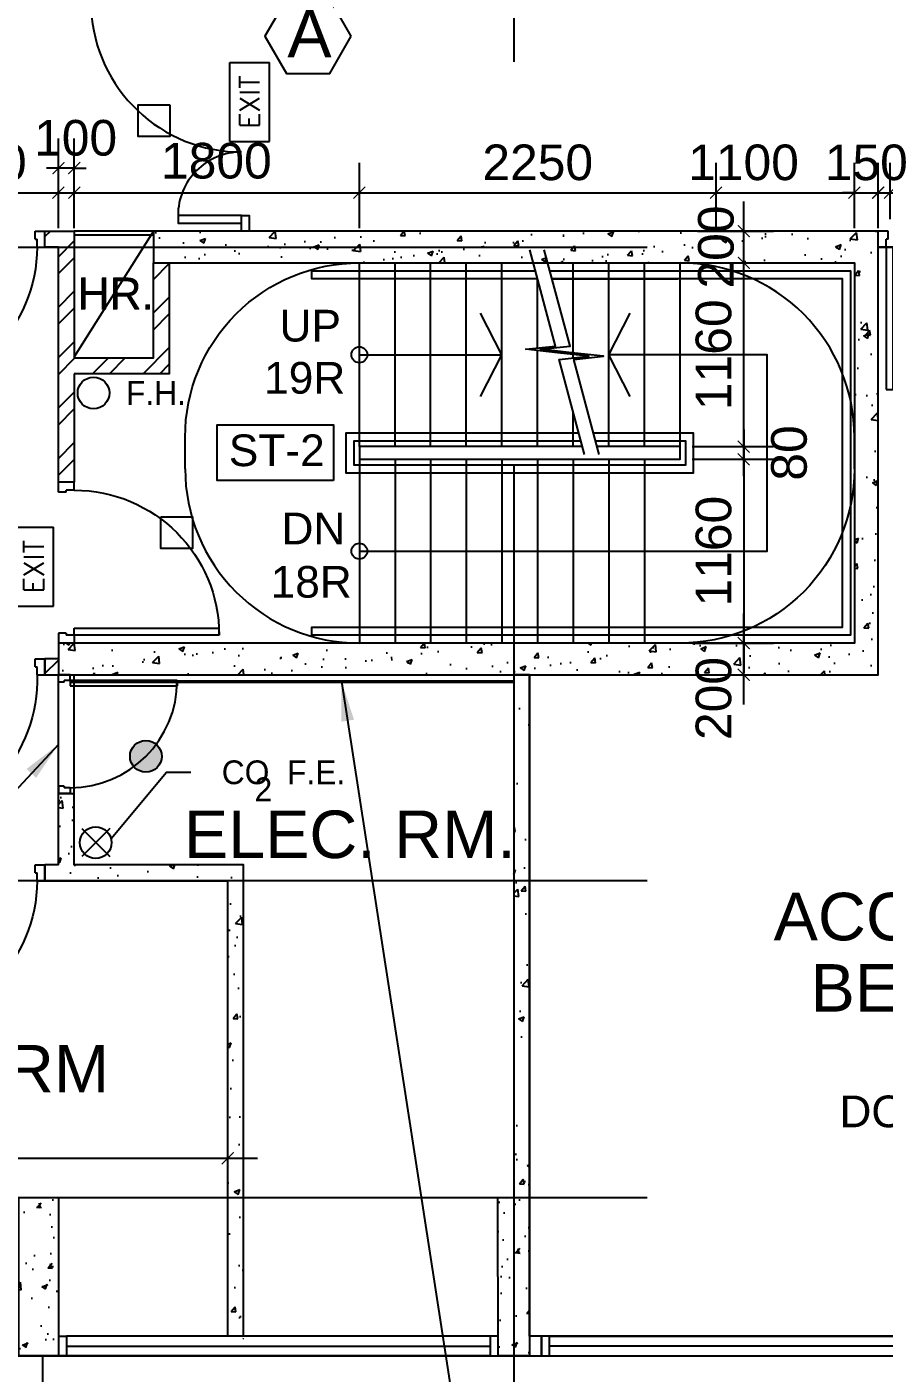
# Model space of a CAD drawing. Header units: millimetres. Extents: x 0 to 70486, y 148 to 42536.
# Drawn here: x 50425 to 55836, y 12809 to 21307 of the extents above; entities that cross this region are included whole.
import ezdxf
from ezdxf.enums import TextEntityAlignment as Align

# ---------------------------------------------------------------- set-up
doc = ezdxf.new("R2010")
doc.units = ezdxf.units.MM
doc.linetypes.add('CENTERX2', pattern=[101.6, 63.5, -12.7, 12.7, -12.7])
doc.layers.get('Defpoints').update_dxf_attribs({"color": 8})
for name, color, linetype in [('Architectural Features', 8, 'Continuous'), ('arrow', 8, 'Continuous'), ('Default', 8, 'Continuous'), ('DLN314__', 8, 'Continuous'), ('DLN315__', 8, 'Continuous'), ('Door', 8, 'Continuous'), ('FS', 8, 'Continuous'), ('FSD', 8, 'Continuous'), ('GBP Dim', 8, 'Continuous'), ('GBP Text 200', 8, 'Continuous'), ('GBP Text 250', 8, 'Continuous'), ('grid', 8, 'CENTERX2'), ('hatch', 8, 'Continuous'), ('Kerb', 8, 'Continuous'), ('STAIR', 8, 'Continuous'), ('TEXT', 8, 'Continuous'), ('TEXT Ref', 8, 'Continuous'), ('WALL-NEW', 8, 'Continuous'), ('WALL-STRUCTURE', 8, 'Continuous'), ('WINDOW', 8, 'Continuous'), ('WINDOW-MULLION', 8, 'Continuous'), ('zzz-room mix', 8, 'Continuous')]:
    doc.layers.add(name, color=color, linetype=linetype)
doc.styles.add('BH', font='arial.ttf')
doc.styles.add('ROMANS', font='romans.shx')
doc.styles.get("Standard").update_dxf_attribs({"font": 'arial.ttf'})
doc.styles.add('SWIS721LT750', font='swissl.ttf')
doc.dimstyles.new('200 GBP', dxfattribs={"dimscale": 1.5, "dimtxt": 150, "dimasz": 50, "dimexe": 125, "dimexo": 50, "dimgap": 50, "dimtad": 1, "dimdec": 0, "dimzin": 0, "dimdsep": 46, "dimtxsty": 'BH', "dimblk": 'ARCHTICK', "dimcen": 0.09, "dimdle": 125, "dimclrd": 9, "dimclre": 9, "dimclrt": 1, "dimadec": 0, "dimazin": 0, "dimtfac": 1, "dimtdec": 0, "dimtix": 1, "dimtmove": 2, "dimatfit": 3, "dimldrblk": 'ARCHTICK', "dimfxl": 300, "dimfxlon": 1, "dimtolj": 1, "dimtzin": 0, "dimarcsym": 0})
doc.dimstyles.get("Standard").update_dxf_attribs({"dimtxt": 0.18, "dimasz": 0.18, "dimexe": 0.18, "dimexo": 0.0625, "dimgap": 0.09, "dimtad": 0, "dimtih": 1, "dimtoh": 1, "dimdec": 4, "dimzin": 0, "dimdsep": 46, "dimtxsty": 'Standard', "dimcen": 0.09, "dimadec": 0, "dimazin": 0, "dimtfac": 1, "dimtdec": 4, "dimtofl": 0, "dimtmove": 0, "dimatfit": 3, "dimfxl": 1, "dimtolj": 1, "dimtzin": 0, "dimarcsym": 0})

# ---------------------------------------------------------------- blocks, each defined once
blk = doc.blocks.new('DR1CL2')
at = {"layer": 'Door'}
for p, q in [((50, 0), (0, 0)), ((0, 0), (0, -75)), ((50, 0), (50, -50)), ((0, -75), (0, -100)), ((62.5, -50), (50, -50)), ((62.5, -50), (62.5, -100)), ((62.5, -100), (0, -100))]:
    blk.add_line(p, q, dxfattribs=at)
blk = doc.blocks.new('DR1CD')
at = {"layer": 'Door'}
for p, q in [((0, 1), (45, 1)), ((0, 1), (0, 0)), ((45, 0), (45, 1)), ((0, 0), (45, 0))]:
    blk.add_line(p, q, dxfattribs=at)
blk = doc.blocks.new('DR1CM')
at = {"layer": 'Door'}
blk.add_arc((0, 0), 1, 0, 90, dxfattribs=at)
blk = doc.blocks.new('DR1CR2')
at = {"layer": 'Door'}
for p, q in [((-50, 0), (-50, -50)), ((-50, 0), (0, 0)), ((0, 0), (0, -75)), ((-62.5, -50), (-50, -50)), ((-62.5, -50), (-62.5, -100)), ((0, -75), (0, -100)), ((-62.5, -100), (0, -100))]:
    blk.add_line(p, q, dxfattribs=at)
blk = doc.blocks.new('door')
at = {"layer": 'DLN315__', "xscale": -915, "yscale": 915, "zscale": 915, "rotation": 4.0455638838921e-10}
blk.add_blockref('DR1CM', (3736, 37036.6), dxfattribs=at)
at = {"layer": 'DLN315__', "xscale": -1, "yscale": 915}
blk.add_blockref('DR1CD', (3736, 37036.6), dxfattribs=at)
at = {"layer": 'DLN315__', "xscale": -1}
for name, p in [('DR1CR2', (2771, 37036.6)), ('DR1CL2', (3786, 37036.6))]:
    blk.add_blockref(name, p, dxfattribs=at)
blk = doc.blocks.new('FSEX-V01')
for p, q in [((0, 300), (0, 0)), ((0, 300), (600, 300)), ((600, 300), (600, 0)), ((0, 0), (600, 0))]:
    blk.add_line(p, q)
at = {"style": 'ROMANS'}
blk.add_text('EXIT', height=150, dxfattribs=at).set_placement((300, 150), align=Align.MIDDLE)
blk = doc.blocks.new('_ArchTick')
at = {"color": 0, "const_width": 0.1}
blk.add_lwpolyline([(0.5, 0.5), (-0.5, -0.5)], dxfattribs=at)
blk = doc.blocks.new('*D314')
at = {"layer": 'Defpoints', "color": 0, "transparency": 16777216}
for p in [(54549, 18577.8), (54549, 17417.8), (54950.7, 17417.8)]:
    blk.add_point(p, dxfattribs=at)
at = {"layer": 'GBP Dim', "color": 9, "lineweight": -2, "transparency": 16777216}
for p, q in [((54950.7, 18765.3), (54950.7, 17230.3)), ((54624, 18577.8), (55138.2, 18577.8)), ((54624, 17417.8), (55138.2, 17417.8))]:
    blk.add_line(p, q, dxfattribs=at)
at = {"layer": 'GBP Dim', "color": 9, "lineweight": -2, "transparency": 16777216, "xscale": 75, "yscale": 75, "zscale": 75}
for p, rotation in [((54950.7, 18577.8), 90), ((54950.7, 17417.8), 270)]:
    blk.add_blockref('_ArchTick', p, dxfattribs=dict(at, rotation=rotation))
at = {"layer": 'GBP Dim', "transparency": 16777216, "insert": (54760.8, 17997.8), "char_height": 225, "attachment_point": 5, "rotation": 90, "style": 'BH'}
blk.add_mtext('\\A1;1160', dxfattribs=at)
blk = doc.blocks.new('*D315')
at = {"layer": 'Defpoints', "color": 0, "transparency": 16777216}
for p in [(54549, 18657.8), (54950.7, 18657.8), (54549, 18577.8)]:
    blk.add_point(p, dxfattribs=at)
at = {"layer": 'GBP Dim', "color": 9, "lineweight": -2, "transparency": 16777216}
for p, q in [((54950.7, 18657.8), (54950.7, 18732.8)), ((54624, 18657.8), (55138.2, 18657.8)), ((54950.7, 18577.8), (54950.7, 18657.8)), ((54624, 18577.8), (55138.2, 18577.8)), ((54950.7, 18577.8), (54950.7, 18502.8))]:
    blk.add_line(p, q, dxfattribs=at)
at = {"layer": 'GBP Dim', "color": 9, "lineweight": -2, "transparency": 16777216, "xscale": 75, "yscale": 75, "zscale": 75}
for p, rotation in [((54950.7, 18657.8), 270), ((54950.7, 18577.8), 90)]:
    blk.add_blockref('_ArchTick', p, dxfattribs=dict(at, rotation=rotation))
at = {"layer": 'GBP Dim', "transparency": 16777216, "insert": (55237.3, 18617.8), "char_height": 225, "attachment_point": 5, "rotation": 90, "style": 'BH'}
blk.add_mtext('\\A1;80', dxfattribs=at)
blk = doc.blocks.new('*D316')
at = {"layer": 'Defpoints', "color": 0, "transparency": 16777216}
for p in [(54550.8, 19817.8), (54950.7, 19817.8), (54549, 18657.8)]:
    blk.add_point(p, dxfattribs=at)
at = {"layer": 'GBP Dim', "color": 9, "lineweight": -2, "transparency": 16777216}
for p, q in [((54950.7, 18470.3), (54950.7, 20005.3)), ((54625.8, 19817.8), (55138.2, 19817.8)), ((54624, 18657.8), (55138.2, 18657.8))]:
    blk.add_line(p, q, dxfattribs=at)
at = {"layer": 'GBP Dim', "color": 9, "lineweight": -2, "transparency": 16777216, "xscale": 75, "yscale": 75, "zscale": 75}
for p, rotation in [((54950.7, 19817.8), 90), ((54950.7, 18657.8), 270)]:
    blk.add_blockref('_ArchTick', p, dxfattribs=dict(at, rotation=rotation))
at = {"layer": 'GBP Dim', "transparency": 16777216, "insert": (54760.8, 19237.8), "char_height": 225, "attachment_point": 5, "rotation": 90, "style": 'BH'}
blk.add_mtext('\\A1;1160', dxfattribs=at)
blk = doc.blocks.new('*D388')
at = {"layer": 'Defpoints', "color": 0, "transparency": 16777216}
for p in [(50624, 20416), (50624, 20018), (50724, 20018)]:
    blk.add_point(p, dxfattribs=at)
at = {"layer": 'GBP Dim', "color": 9, "lineweight": -2, "transparency": 16777216}
for p, q in [((50624, 20093), (50624, 20603.5)), ((50724, 20093), (50724, 20603.5)), ((50624, 20416), (50549, 20416)), ((50724, 20416), (50624, 20416)), ((50724, 20416), (50799, 20416))]:
    blk.add_line(p, q, dxfattribs=at)
at = {"layer": 'GBP Dim', "color": 9, "lineweight": -2, "transparency": 16777216, "xscale": 75, "yscale": 75, "zscale": 75}
blk.add_blockref('_ArchTick', (50624, 20416), dxfattribs=at)
at = {"layer": 'GBP Dim', "color": 9, "lineweight": -2, "transparency": 16777216, "xscale": 75, "yscale": 75, "zscale": 75, "rotation": 180}
blk.add_blockref('_ArchTick', (50724, 20416), dxfattribs=at)
at = {"layer": 'GBP Dim', "transparency": 16777216, "insert": (50732.6, 20605.8), "char_height": 225, "attachment_point": 5, "style": 'BH'}
blk.add_mtext('\\A1;100', dxfattribs=at)
blk = doc.blocks.new('*D389')
at = {"layer": 'Defpoints', "color": 0, "transparency": 16777216}
for p in [(54584, 20017.8), (54950.7, 20017.8), (54584, 19817.8)]:
    blk.add_point(p, dxfattribs=at)
at = {"layer": 'GBP Dim', "color": 9, "lineweight": -2, "transparency": 16777216}
for p, q in [((54950.7, 19630.3), (54950.7, 20205.3)), ((54659, 20017.8), (55138.2, 20017.8)), ((54659, 19817.8), (55138.2, 19817.8))]:
    blk.add_line(p, q, dxfattribs=at)
at = {"layer": 'GBP Dim', "color": 9, "lineweight": -2, "transparency": 16777216, "xscale": 75, "yscale": 75, "zscale": 75}
for p, rotation in [((54950.7, 20017.8), 90), ((54950.7, 19817.8), 270)]:
    blk.add_blockref('_ArchTick', p, dxfattribs=dict(at, rotation=rotation))
at = {"layer": 'GBP Dim', "transparency": 16777216, "insert": (54775.8, 19917.8), "char_height": 225, "attachment_point": 5, "rotation": 90, "style": 'BH'}
blk.add_mtext('\\A1;200', dxfattribs=at)
blk = doc.blocks.new('*D390')
at = {"layer": 'Defpoints', "color": 0, "transparency": 16777216}
for p in [(54584, 17417.8), (54950.7, 17417.8), (54584, 17217.8)]:
    blk.add_point(p, dxfattribs=at)
at = {"layer": 'GBP Dim', "color": 9, "lineweight": -2, "transparency": 16777216}
for p, q in [((54950.7, 17030.3), (54950.7, 17605.3)), ((54659, 17417.8), (55138.2, 17417.8)), ((54659, 17217.8), (55138.2, 17217.8))]:
    blk.add_line(p, q, dxfattribs=at)
at = {"layer": 'GBP Dim', "color": 9, "lineweight": -2, "transparency": 16777216, "xscale": 75, "yscale": 75, "zscale": 75}
for p, rotation in [((54950.7, 17417.8), 90), ((54950.7, 17217.8), 270)]:
    blk.add_blockref('_ArchTick', p, dxfattribs=dict(at, rotation=rotation))
at = {"layer": 'GBP Dim', "transparency": 16777216, "insert": (54760.8, 17067.8), "char_height": 225, "attachment_point": 5, "rotation": 90, "style": 'BH'}
blk.add_mtext('\\A1;200', dxfattribs=at)
blk = doc.blocks.new('A$C00D81C1F')
at = {"layer": 'GBP Text 250'}
blk.add_lwpolyline([(545.6, 236.2), (409.2, 472.5), (136.4, 472.5), (0, 236.2), (136.4, 0), (409.2, 0)], close=True, dxfattribs=at)
at = {"layer": 'GBP Text 250', "style": 'BH'}
blk.add_text('A', height=300, dxfattribs=at).set_placement((281.6, 102.1), align=Align.CENTER)
blk = doc.blocks.new('*D470')
at = {"layer": 'Defpoints', "color": 0, "transparency": 16777216}
for p in [(55874.2, 20260.9), (55874.2, 20017.8), (54775.8, 19917.8)]:
    blk.add_point(p, dxfattribs=at)
at = {"layer": 'GBP Dim', "color": 9, "lineweight": -2, "transparency": 16777216}
for p, q in [((54775.8, 20035.9), (54775.8, 20448.4)), ((55874.2, 20092.8), (55874.2, 20448.4)), ((54588.3, 20260.9), (56061.7, 20260.9))]:
    blk.add_line(p, q, dxfattribs=at)
at = {"layer": 'GBP Dim', "color": 9, "lineweight": -2, "transparency": 16777216, "xscale": 75, "yscale": 75, "zscale": 75, "rotation": 180}
blk.add_blockref('_ArchTick', (54775.8, 20260.9), dxfattribs=at)
at = {"layer": 'GBP Dim', "color": 9, "lineweight": -2, "transparency": 16777216, "xscale": 75, "yscale": 75, "zscale": 75}
blk.add_blockref('_ArchTick', (55874.2, 20260.9), dxfattribs=at)
at = {"layer": 'GBP Dim', "transparency": 16777216, "insert": (54949, 20450.8), "char_height": 225, "attachment_point": 5, "style": 'BH'}
blk.add_mtext('\\A1;1100', dxfattribs=at)
blk = doc.blocks.new('*D471')
at = {"layer": 'Defpoints', "color": 0, "transparency": 16777216}
for p in [(54775.8, 20260.9), (52524, 19917.8), (54775.8, 19917.8)]:
    blk.add_point(p, dxfattribs=at)
at = {"layer": 'GBP Dim', "color": 9, "lineweight": -2, "transparency": 16777216}
for p, q in [((52524, 20035.9), (52524, 20448.4)), ((54775.8, 20035.9), (54775.8, 20448.4)), ((52336.5, 20260.9), (54963.3, 20260.9))]:
    blk.add_line(p, q, dxfattribs=at)
at = {"layer": 'GBP Dim', "color": 9, "lineweight": -2, "transparency": 16777216, "xscale": 75, "yscale": 75, "zscale": 75, "rotation": 180}
blk.add_blockref('_ArchTick', (52524, 20260.9), dxfattribs=at)
at = {"layer": 'GBP Dim', "color": 9, "lineweight": -2, "transparency": 16777216, "xscale": 75, "yscale": 75, "zscale": 75}
blk.add_blockref('_ArchTick', (54775.8, 20260.9), dxfattribs=at)
at = {"layer": 'GBP Dim', "transparency": 16777216, "insert": (53649.9, 20450.8), "char_height": 225, "attachment_point": 5, "style": 'BH'}
blk.add_mtext('\\A1;2250', dxfattribs=at)
blk = doc.blocks.new('*D472')
at = {"layer": 'Defpoints', "color": 0, "transparency": 16777216}
for p in [(52524, 20260.9), (50724, 19917.8), (52524, 19917.8)]:
    blk.add_point(p, dxfattribs=at)
at = {"layer": 'GBP Dim', "color": 9, "lineweight": -2, "transparency": 16777216}
for p, q in [((50724, 20035.9), (50724, 20448.4)), ((52524, 20035.9), (52524, 20448.4)), ((50536.5, 20260.9), (52711.5, 20260.9))]:
    blk.add_line(p, q, dxfattribs=at)
at = {"layer": 'GBP Dim', "color": 9, "lineweight": -2, "transparency": 16777216, "xscale": 75, "yscale": 75, "zscale": 75, "rotation": 180}
blk.add_blockref('_ArchTick', (50724, 20260.9), dxfattribs=at)
at = {"layer": 'GBP Dim', "color": 9, "lineweight": -2, "transparency": 16777216, "xscale": 75, "yscale": 75, "zscale": 75}
blk.add_blockref('_ArchTick', (52524, 20260.9), dxfattribs=at)
at = {"layer": 'GBP Dim', "transparency": 16777216, "insert": (51621.3, 20461.2), "char_height": 225, "attachment_point": 5, "style": 'BH'}
blk.add_mtext('\\A1;1800', dxfattribs=at)
blk = doc.blocks.new('*D478')
at = {"layer": 'Defpoints', "color": 0, "transparency": 16777216}
for p in [(50624, 20260.9), (49523.8, 19917.9), (50624, 19917.9)]:
    blk.add_point(p, dxfattribs=at)
at = {"layer": 'GBP Dim', "color": 9, "lineweight": -2, "transparency": 16777216}
for p, q in [((49523.8, 20035.9), (49523.8, 20410.9)), ((50624, 20035.9), (50624, 20410.9)), ((49336.3, 20260.9), (50811.5, 20260.9))]:
    blk.add_line(p, q, dxfattribs=at)
at = {"layer": 'GBP Dim', "color": 9, "lineweight": -2, "transparency": 16777216, "xscale": 75, "yscale": 75, "zscale": 75, "rotation": 180}
blk.add_blockref('_ArchTick', (49523.8, 20260.9), dxfattribs=at)
at = {"layer": 'GBP Dim', "color": 9, "lineweight": -2, "transparency": 16777216, "xscale": 75, "yscale": 75, "zscale": 75}
blk.add_blockref('_ArchTick', (50624, 20260.9), dxfattribs=at)
at = {"layer": 'GBP Dim', "transparency": 16777216, "insert": (50073.9, 20450.8), "char_height": 225, "attachment_point": 5, "style": 'BH'}
blk.add_mtext('\\A1;1100', dxfattribs=at)
blk = doc.blocks.new('DOOR 1000')
blk.add_line((57550, 26100.2), (57595, 26100.2))
at = {"layer": 'Door'}
for p, q in [((57500, 27075.2), (57500, 27100.2)), ((57562.5, 27100.2), (57500, 27100.2)), ((57500, 27000.2), (57500, 27075.2)), ((57550, 27000.2), (57550, 27050.2)), ((57562.5, 27050.2), (57550, 27050.2)), ((57562.5, 27050.2), (57562.5, 27100.2)), ((58437.5, 27050.2), (58437.5, 27100.2)), ((58437.5, 27100.2), (58500, 27100.2)), ((58437.5, 27050.2), (58450, 27050.2)), ((58450, 27000.2), (58450, 27050.2)), ((58500, 27075.2), (58500, 27100.2)), ((58500, 27000.2), (58500, 27075.2)), ((57550, 27000.2), (57500, 27000.2)), ((57550, 27000.2), (57550, 26100.2)), ((57595, 27000.2), (57550, 27000.2)), ((57595, 26100.2), (57595, 27000.2)), ((58450, 27000.2), (58500, 27000.2))]:
    blk.add_line(p, q, dxfattribs=at)
blk.add_arc((57549.9, 27000.3), 900.1, 270.00955, 359.99273, dxfattribs=at)
blk = doc.blocks.new('*D487')
at = {"layer": 'Defpoints', "color": 0, "transparency": 16777216}
for p in [(57169, 20260.9), (55799, 19917.8), (57169, 19917.8)]:
    blk.add_point(p, dxfattribs=at)
at = {"layer": 'GBP Dim', "color": 9, "lineweight": -2, "transparency": 16777216}
for p, q in [((55799, 20035.9), (55799, 20448.4)), ((57169, 20035.9), (57169, 20448.4)), ((55611.5, 20260.9), (57356.5, 20260.9))]:
    blk.add_line(p, q, dxfattribs=at)
at = {"layer": 'GBP Dim', "color": 9, "lineweight": -2, "transparency": 16777216, "xscale": 75, "yscale": 75, "zscale": 75, "rotation": 180}
blk.add_blockref('_ArchTick', (55799, 20260.9), dxfattribs=at)
at = {"layer": 'GBP Dim', "color": 9, "lineweight": -2, "transparency": 16777216, "xscale": 75, "yscale": 75, "zscale": 75}
blk.add_blockref('_ArchTick', (57169, 20260.9), dxfattribs=at)
at = {"layer": 'GBP Dim', "transparency": 16777216, "insert": (56484, 20450.9), "char_height": 225, "attachment_point": 5, "style": 'BH'}
blk.add_mtext('\\A1;1300', dxfattribs=at)
blk = doc.blocks.new('*D488')
at = {"layer": 'Defpoints', "color": 0, "transparency": 16777216}
for p in [(55799, 20260.9), (55649, 19917.8), (55799, 19917.8)]:
    blk.add_point(p, dxfattribs=at)
at = {"layer": 'GBP Dim', "color": 9, "lineweight": -2, "transparency": 16777216}
for p, q in [((55649, 20035.9), (55649, 20448.4)), ((55799, 20035.9), (55799, 20448.4)), ((55649, 20260.9), (55574, 20260.9)), ((55649, 20260.9), (55799, 20260.9)), ((55799, 20260.9), (55874, 20260.9))]:
    blk.add_line(p, q, dxfattribs=at)
at = {"layer": 'GBP Dim', "color": 9, "lineweight": -2, "transparency": 16777216, "xscale": 75, "yscale": 75, "zscale": 75}
blk.add_blockref('_ArchTick', (55649, 20260.9), dxfattribs=at)
at = {"layer": 'GBP Dim', "color": 9, "lineweight": -2, "transparency": 16777216, "xscale": 75, "yscale": 75, "zscale": 75, "rotation": 180}
blk.add_blockref('_ArchTick', (55799, 20260.9), dxfattribs=at)
at = {"layer": 'GBP Dim', "transparency": 16777216, "insert": (55724, 20450.8), "char_height": 225, "attachment_point": 5, "style": 'BH'}
blk.add_mtext('\\A1;150', dxfattribs=at)
blk = doc.blocks.new('*D511')
at = {"layer": 'Defpoints', "color": 0, "transparency": 16777216}
for p in [(51692.7, 14165.9), (47817.7, 13817.9), (51692.7, 13817.9)]:
    blk.add_point(p, dxfattribs=at)
at = {"layer": 'GBP Dim', "color": 9, "lineweight": -2, "transparency": 16777216}
for p, q in [((47817.7, 13940.9), (47817.7, 14353.4)), ((51692.7, 13940.9), (51692.7, 14353.4)), ((47630.2, 14165.9), (51880.2, 14165.9))]:
    blk.add_line(p, q, dxfattribs=at)
at = {"layer": 'GBP Dim', "color": 9, "lineweight": -2, "transparency": 16777216, "xscale": 75, "yscale": 75, "zscale": 75, "rotation": 180}
blk.add_blockref('_ArchTick', (47817.7, 14165.9), dxfattribs=at)
at = {"layer": 'GBP Dim', "color": 9, "lineweight": -2, "transparency": 16777216, "xscale": 75, "yscale": 75, "zscale": 75}
blk.add_blockref('_ArchTick', (51692.7, 14165.9), dxfattribs=at)
at = {"layer": 'GBP Dim', "transparency": 16777216, "insert": (49755.2, 14355.8), "char_height": 225, "attachment_point": 5, "style": 'BH'}
blk.add_mtext('\\A1;3875', dxfattribs=at)
blk = doc.blocks.new('A$C65CE4B9A')
at = {"layer": 'grid', "ltscale": 200}
for p, q in [((-14000, 10500), (-14000, -20450)), ((-66500, -8450), (0, -8450)), ((-66500, -12450), (0, -12450)), ((-66500, -14450), (0, -14450)), ((-66500, -15450), (0, -15450))]:
    blk.add_line(p, q, dxfattribs=at)

msp = doc.modelspace()

# ---------------------------------------------------------------- hatches: boundary and pattern name
h = msp.add_hatch(color=256)
edge = h.paths.add_edge_path()
edge.add_arc((51176, 16702.7), 100, 0, 360)
at = {"layer": 'hatch'}
h = msp.add_hatch(dxfattribs=at)
h.set_pattern_fill('ANSI32', color=256, scale=600, style=0)
h.set_pattern_definition([(45, (322171.65, -92979.3), (-159.09903, 159.09903), []), (45, (322277.71, -92979.3), (-159.09903, 159.09903), [])])
h.paths.add_polyline_path([(51324, 19817.8), (51224, 19817.8), (51224, 19217.8), (50724, 19217.8), (50724, 20017.8), (50624, 20017.8), (50624, 18432.8), (50724, 18432.8), (50724, 19117.8), (51324, 19117.8)])
h.paths.add_polyline_path([(50624, 20017.8), (50539, 20017.8), (50539, 19917.8), (50624, 19917.8)])
h.paths.add_polyline_path([(50624, 17317.8), (50539, 17317.8), (50539, 17217.8), (50624, 17217.8)])
h = msp.add_hatch(dxfattribs=at)
h.set_pattern_fill('AR-CONC', color=256, scale=50, style=0)
h.set_pattern_definition([(50, (-1501, -7082.2), (358.6301, -31.376), [37.5, -412.5]), (355, (-1501, -7082.2), (-69.3757, 376.096), [30, -330]), (100.4514, (-1471.1, -7084.83), (289.2547, 344.7198), [31.87, -350.571]), (46.1842, (-1501, -6982.2), (533.6205, -82.7595), [56.25, -618.75]), (96.6356, (-1456.5, -6989.1), (467.3314, 487.059), [47.805, -525.8565]), (351.1842, (-1501, -6982.2), (467.331, 487.0593), [45, -495]), (21, (-1451, -7007.2), (298.4535, -201.3094), [37.5, -412.5]), (326, (-1451, -7007.2), (121.6577, 362.575), [30, -330]), (71.4514, (-1426.12, -7024), (420.1113, 161.2652), [31.87, -350.571]), (37.5, (-1501, -7082.21), (6.07993, 166.44693), [0, -326, 0, -335, 0, -331.25]), (7.5, (-1501, -7082.21), (131.53477, 197.20586), [0, -191, 0, -318.5, 0, -126.25]), (327.5, (-1612.5, -7082.21), (266.91122, -11.27744), [0, -125, 0, -390, 0, -517.5]), (317.5, (-1662.5, -7082.21), (291.5931, 50.0525), [0, -162.5, 0, -259, 0, -367.5])])
h.paths.add_polyline_path([(50624, 17417.8), (50624, 17217.8), (55799, 17217.8), (55799, 20017.8), (51224, 20017.8), (51224, 19817.8), (55649.2, 19817.8), (55649.2, 17417.8)])
h = msp.add_hatch(dxfattribs=at)
h.set_pattern_fill('AR-CONC', color=256, scale=50, style=0)
h.set_pattern_definition([(50, (-1501, -7082.2), (358.6301, -31.376), [37.5, -412.5]), (355, (-1501, -7082.2), (-69.3757, 376.096), [30, -330]), (100.45144, (-1471.1, -7084.83), (289.2544, 344.72), [31.87, -350.571]), (46.1842, (-1501, -6982.2), (533.6207, -82.7596), [56.25, -618.75]), (96.6356, (-1456.5, -6989.1), (467.331, 487.0593), [47.805, -525.857]), (351.1842, (-1501, -6982.2), (467.331, 487.0593), [45, -495]), (21, (-1451, -7007.2), (298.4535, -201.3094), [37.5, -412.5]), (326, (-1451, -7007.2), (121.6577, 362.575), [30, -330]), (71.45144, (-1426.12, -7024), (420.1112, 161.2656), [31.87, -350.571]), (37.5, (-1501, -7082.21), (6.07993, 166.44693), [0, -326, 0, -335, 0, -331.25]), (7.5, (-1501, -7082.21), (131.53477, 197.20586), [0, -191, 0, -318.5, 0, -126.25]), (327.5, (-1612.5, -7082.21), (266.91122, -11.27744), [0, -125, 0, -390, 0, -517.5]), (317.5, (-1662.5, -7082.21), (291.5931, 50.0525), [0, -162.5, 0, -259, 0, -367.5])])
h.paths.add_polyline_path([(53599, 17217.8), (53499, 17217.8), (53499, 13917.8), (53599, 13917.8)])
h = msp.add_hatch(dxfattribs=at)
h.set_pattern_fill('AR-CONC', color=256, scale=50, style=0)
h.set_pattern_definition([(50, (322171.65, -92979.3), (358.6301, -31.37607), [37.5, -412.5]), (355, (322171.65, -92979.3), (-69.37567, 376.09607), [30, -330]), (100.45144, (322201.53, -92981.9), (289.25442, 344.72), [31.8701, -350.57106]), (46.1842, (322171.65, -92879.3), (533.62067, -82.75964), [56.25, -618.75]), (96.63564, (322216.1, -92886.2), (467.331, 487.0593), [47.8052, -525.8569]), (351.18416, (322171.65, -92879.3), (467.331, 487.0593), [45, -495]), (21, (322221.65, -92904.3), (298.45353, -201.30945), [37.5, -412.5]), (326, (322221.65, -92904.3), (121.65767, 362.575), [30, -330]), (71.45144, (322246.52, -92921.08), (420.1112, 161.26558), [31.8701, -350.57106]), (37.5, (322171.65, -92979.3), (6.07993, 166.446927), [0, -326, 0, -335, 0, -331.25]), (7.5, (322171.65, -92979.3), (131.53477, 197.20586), [0, -191, 0, -318.5, 0, -126.25]), (327.5, (322060.15, -92979.3), (266.91122, -11.277436), [0, -125, 0, -390, 0, -517.5]), (317.5, (322010.15, -92979.3), (291.59308, 50.0525), [0, -162.5, 0, -259, 0, -367.5])])
h.paths.add_polyline_path([(51792.7, 15917.8), (51692.7, 15917.8), (51692.7, 13917.8), (51792.7, 13917.8)])
h.paths.add_polyline_path([(51792.7, 13917.8), (51692.7, 13917.8), (51692.7, 13017.9), (51792.7, 13017.9)])
h.paths.add_polyline_path([(51792.7, 16017.9), (50724, 16017.9), (50724, 16467.9), (50697.9, 16467.9), (50697.9, 16467.9), (50642.5, 16467.9), (50624, 16467.9), (50624, 16017.9), (50539, 16017.9), (50539, 15992.9), (50539, 15917.9), (51692.7, 15917.9), (51792.7, 15917.9)])
h = msp.add_hatch(dxfattribs=at)
h.set_pattern_fill('AR-CONC', color=256, scale=2, style=0)
h.set_pattern_definition([(50, (-577405.36, 755268.1), (364.36934, -31.87817), [38.1, -419.1]), (355, (-577405.36, 755268.1), (-70.48565, 382.11329), [30.48, -335.28]), (100.451, (-577375, 755265.44), (293.885, 350.23338), [32.38, -356.18]), (46.1842, (-577405.36, 755369.7), (542.15808, -84.08466), [57.15, -628.65]), (96.6356, (-577360.2, 755362.7), (474.80847, 494.8511), [48.57, -534.27]), (351.184, (-577405.36, 755369.7), (474.8092, 494.85024), [45.72, -502.92]), (21, (-577354.56, 755344.3), (303.22976, -204.53104), [38.1, -419.1]), (326, (-577354.56, 755344.3), (123.60406, 368.37593), [30.48, -335.28]), (71.4514, (-577329.3, 755327.26), (426.83298, 163.84572), [32.38, -356.18]), (37.5, (-577405.36, 755268.1), (6.177207, 169.110078), [0, -331.216, 0, -340.36, 0, -336.55]), (7.5, (-577405.36, 755268.1), (133.639325, 200.36115), [0, -194.056, 0, -323.596, 0, -128.27]), (327.5, (-577518.65, 755268.1), (271.18119, -11.457488), [0, -127, 0, -396.24, 0, -525.78]), (317.5, (-577569.45, 755268.1), (296.25836, 50.85298), [0, -165.1, 0, -263.144, 0, -373.38])])
h.paths.add_polyline_path([(50624, 12917.8), (50374, 12917.8), (50374, 13917.8), (50624, 13917.8)])
h = msp.add_hatch(dxfattribs=at)
h.set_pattern_fill('AR-CONC', color=256, scale=2, style=0)
h.set_pattern_definition([(50, (-577662.27, 755268.1), (364.36934, -31.87817), [38.1, -419.1]), (355, (-577662.27, 755268.1), (-70.48565, 382.11329), [30.48, -335.28]), (100.451, (-577631.9, 755265.43), (293.885, 350.23338), [32.38, -356.18]), (46.1842, (-577662.27, 755369.7), (542.15808, -84.08466), [57.15, -628.65]), (96.6356, (-577617.1, 755362.7), (474.80847, 494.8511), [48.57, -534.27]), (351.184, (-577662.3, 755369.7), (474.8092, 494.85024), [45.72, -502.92]), (21, (-577611.47, 755344.3), (303.22976, -204.53104), [38.1, -419.1]), (326, (-577611.47, 755344.3), (123.60406, 368.37593), [30.48, -335.28]), (71.4514, (-577586.2, 755327.24), (426.83298, 163.84572), [32.38, -356.18]), (37.5, (-577662.27, 755268.09), (6.177207, 169.110078), [0, -331.216, 0, -340.36, 0, -336.55]), (7.5, (-577662.27, 755268.09), (133.639325, 200.36115), [0, -194.056, 0, -323.596, 0, -128.27]), (327.5, (-577775.56, 755268.09), (271.18119, -11.457488), [0, -127, 0, -396.24, 0, -525.78]), (317.5, (-577826.36, 755268.1), (296.25836, 50.85298), [0, -165.1, 0, -263.144, 0, -373.38])])
h.paths.add_polyline_path([(53599, 12917.8), (53399, 12917.8), (53399, 13917.8), (53599, 13917.8)])

# ---------------------------------------------------------------- linework, layer by layer
at = {"layer": 'Architectural Features', "ltscale": 50}
msp.add_line((50524.9, 12417.8), (50524.9, 12917.8), dxfattribs=at)
at = {"layer": 'Architectural Features', "ltscale": 10, "const_width": 20}
msp.add_lwpolyline([(53499, 17174.6), (50697.9, 17174.6)], dxfattribs=at)
at = {"layer": 'DLN314__', "ltscale": 20}
for points in [[(53349.9, 13042.8), (50674.9, 13042.8)], [(50674.9, 12980.3), (53349.9, 12980.3)], [(53349.9, 12917.8), (50674.9, 12917.8)]]:
    msp.add_lwpolyline(points, dxfattribs=at)
at = {"layer": 'Door'}
msp.add_lwpolyline([(51779, 20117.7), (51379, 20117.7), (51379, 20067.7), (51779, 20067.7), (51779, 20117.7)], dxfattribs=at)
msp.add_lwpolyline([(51779, 20117.7), (51829, 20117.7), (51829, 20017.7), (51779, 20017.7)], close=True, dxfattribs=at)
msp.add_lwpolyline([(50489, 17217.7, -0.948883), (48622, 17064)], format="xyb", dxfattribs=at)
at = {"layer": 'Door', "ltscale": 1000}
for centre, radius, start, end in [((51779, 21467.7), 950, 180, 267.54156), ((51779, 20117.7), 400, 89.99999, 180.02493)]:
    msp.add_arc(centre, radius, start, end, dxfattribs=at)
at = {"layer": 'FS'}
for points in [[(51224, 20017.8), (50724, 19225.3)], [(51224, 20017.8), (50724, 20017.8)], [(51224, 19992.8), (50724, 19992.8)]]:
    msp.add_lwpolyline(points, dxfattribs=at)
at = {"layer": 'FSD'}
for points in [[(51327.8, 20815), (51327.8, 20615), (51127.8, 20615), (51127.8, 20815), (51327.8, 20815)], [(51271, 18214.8), (51471, 18214.8), (51471, 18014.8), (51271, 18014.8), (51271, 18214.8)], [(50956.5, 16183.1), (51305.5, 16603.8), (51459.8, 16603.8)], [(50948.1, 16246.3), (50771.3, 16069.6)], [(50771.3, 16246.3), (50948.1, 16069.6)]]:
    msp.add_lwpolyline(points, dxfattribs=at)
for centre in [(50845.6, 18996.7), (51176, 16702.7), (50859.7, 16158)]:
    msp.add_circle(centre, 100, dxfattribs=at)
at = {"layer": 'Kerb'}
for p, q in [((50624, 16467.8), (50624, 17217.8)), ((50724, 16467.9), (50724, 17217.8))]:
    msp.add_line(p, q, dxfattribs=at)
at = {"layer": 'STAIR'}
for points in [[(53946.1, 18609.1), (53785.4, 19208.7), (53972.9, 19228.9), (53774.1, 19250.8), (53575.3, 19272.7), (53762.8, 19292.9), (53600, 19900.8)], [(54037.5, 18609.1), (53876.8, 19208.7), (54064.4, 19228.9), (53865.6, 19250.8), (53666.7, 19272.7), (53854.3, 19292.9), (53691.4, 19900.8)], [(52524, 18657.8), (52524, 19817.8)], [(52749, 18657.8), (52749, 19817.8)], [(52974, 18657.8), (52974, 19817.8)], [(53199, 18657.8), (53199, 19817.8)], [(53424, 18657.8), (53424, 19817.8)], [(53874, 19249.9), (53874, 19817.8)], [(54099, 18657.8), (54099, 19817.8)], [(54324, 18657.8), (54324, 19817.8)], [(54549, 18657.8), (54549, 19817.8)], [(54549, 18657.8), (54549, 19817.8)], [(53649, 19717.8), (52224, 19717.8), (52224, 19767.8), (53635.6, 19767.8)], [(53727, 19767.8), (55624.2, 19767.8), (55624.2, 17467.8), (52224, 17467.8), (52224, 17517.8), (55574.2, 17517.8), (55574.2, 19717.8), (53740.4, 19717.8)], [(53649, 19280.7), (53649, 19717.8)], [(53727, 19767.8), (54520.6, 19767.8)], [(53740.4, 19717.8), (54534, 19717.8)], [(53289.4, 18974.5), (53424, 19237.8), (53289.4, 19501.1)], [(54233.6, 18974.5), (54099, 19237.8), (54233.6, 19501.1)], [(52524, 17997.8), (55099, 17997.8), (55099, 19237.8), (54099, 19237.8)], [(52524, 19237.8), (53424, 19237.8)], [(53649, 18657.8), (53649, 19264.6)], [(53874, 19218.3), (53874, 19239.8)], [(53874, 18657.8), (53874, 18878.1)], [(53910.3, 18742.8), (52439, 18742.8), (52439, 18492.8), (53649, 18492.8), (54634, 18492.8), (54634, 18742.8), (54001.7, 18742.8)], [(53923.6, 18692.8), (52489, 18692.8), (52489, 18542.8), (53635.6, 18542.8), (54584, 18542.8), (54584, 18692.8), (54015.1, 18692.8)], [(53933, 18657.8), (52524, 18657.8), (52524, 18577.8), (54549, 18577.8), (54549, 18657.8), (54024.5, 18657.8)], [(52524, 18577.8), (52524, 17417.8)], [(52749, 18577.8), (52749, 17417.8)], [(52974, 18577.8), (52974, 17417.8)], [(53199, 18577.8), (53199, 17417.8)], [(53424, 18577.8), (53424, 17417.8)], [(53649, 18577.8), (53649, 17417.8)], [(53874, 18577.8), (53874, 17417.8)], [(54099, 18577.8), (54099, 17417.8)], [(54324, 18577.8), (54324, 17417.8)]]:
    msp.add_lwpolyline(points, dxfattribs=at)
at = {"layer": 'STAIR', "ltscale": 0.1}
for points in [[(51424, 18717.8, -0.414214), (52524, 19817.8)], [(51424, 18517.8, 0.414214), (52524, 17417.8)]]:
    msp.add_lwpolyline(points, format="xyb", dxfattribs=at)
at = {"layer": 'STAIR', "ltscale": 0.1, "elevation": 0}
for points in [[(55649.2, 18717.8, 0.414214), (54549.2, 19817.8)], [(55649.2, 18517.8, -0.414214), (54549.2, 17417.8)]]:
    msp.add_lwpolyline(points, format="xyb", dxfattribs=at)
at = {"layer": 'STAIR', "ltscale": 0.1}
msp.add_lwpolyline([(51424, 18517.8), (51424, 18717.8)], dxfattribs=at)
at = {"layer": 'STAIR', "ltscale": 0.1, "elevation": 0}
msp.add_lwpolyline([(55649.2, 18517.8), (55649.2, 18717.8)], dxfattribs=at)
at = {"layer": 'STAIR'}
for centre in [(52524, 19237.8), (52524, 17997.8)]:
    msp.add_circle(centre, 50, dxfattribs=at)
at = {"layer": 'TEXT'}
msp.add_lwpolyline([(52361.5, 18444.6), (51627.3, 18444.6), (51627.3, 18795.4), (52361.5, 18795.4)], close=True, dxfattribs=at)
at = {"layer": 'WALL-NEW'}
for p, q in [((51692.7, 15917.8), (50724, 15917.8)), ((51692.7, 13042.8), (51692.7, 15917.9))]:
    msp.add_line(p, q, dxfattribs=at)
for points in [[(50724, 19117.8), (50724, 18432.8), (50624, 18432.8), (50624, 19917.8), (50539, 19917.8), (50539, 20017.8), (50724, 20017.8), (50724, 19217.8), (51224, 19217.8), (51224, 19817.8), (51324, 19817.8), (51324, 19117.8), (50724, 19117.8)], [(50624, 17317.8), (50539, 17317.8), (50539, 17217.8), (50624, 17217.8)], [(53499, 17217.8), (53499, 13917.8)], [(53599, 17217.8), (53499, 17217.8)], [(53599, 17217.8), (53599, 13917.8)], [(50624, 16017.8), (50624, 16467.9)], [(50624, 16467.9), (50724, 16467.9)], [(51792.7, 13042.8), (51792.7, 16017.9), (50724, 16017.9), (50724, 16467.9)], [(50624, 16017.8), (50539, 16017.8)], [(50539, 16017.8), (50539, 15917.8), (51692.7, 15917.8)], [(53499, 13917.8), (53599, 13917.8)], [(50624, 13042.8), (50674.9, 13042.8), (50674.9, 12917.8), (50624, 12917.8)], [(53399, 13042.8), (53349.9, 13042.8), (53349.9, 12917.9)], [(53599, 12917.8), (53674, 12917.8), (53674, 13042.8), (53599, 13042.8)], [(53349.9, 12917.8), (53399, 12917.8)]]:
    msp.add_lwpolyline(points, dxfattribs=at)
at = {"layer": 'WALL-STRUCTURE'}
for points in [[(50624, 17417.8), (50624, 17217.8), (55799, 17217.8), (55799, 20017.8), (51224, 20017.8), (51224, 19817.8), (55649.2, 19817.8), (55649.2, 17417.8), (50624, 17417.8)], [(50374, 12917.8), (50374, 13917.8), (50624, 13917.8), (50624, 12917.8), (50374, 12917.8)], [(53399.2, 12917.8), (53399, 13917.8), (53599, 13917.8), (53599, 12917.8)], [(53599, 12917.8), (53598.9, 12917.8), (53399.2, 12917.8), (53399, 12917.8)]]:
    msp.add_lwpolyline(points, dxfattribs=at)
at = {"layer": 'WINDOW'}
for points in [[(53724, 13042.8), (56324, 13042.8)], [(56324, 12980.3), (53724, 12980.3)], [(53724, 12917.8), (56324, 12917.8)]]:
    msp.add_lwpolyline(points, dxfattribs=at)
at = {"layer": 'WINDOW-MULLION', "ltscale": 100, "elevation": 0}
msp.add_lwpolyline([(53724, 12917.8), (53724, 13042.8), (53674, 13042.8), (53674, 12917.8)], close=True, dxfattribs=at)
at = {"layer": 'zzz-room mix'}
msp.add_lwpolyline([(62299, 15917.8), (62299, 13042.8), (59623.1, 13042.7), (59624, 13917.8), (56375.2, 13917.8), (56374, 13042.8), (53599, 13042.8), (53599, 17217.8), (55799, 17217.8), (55799, 19917.9), (55799, 19917.9), (58924, 19917.9), (58924, 18717.8), (59562.3, 18717.8), (59624, 18717.9), (59624, 19217.7), (60699, 19217.7), (60699, 19917.9), (62299, 19917.9), (62299, 17217.8), (62473.2, 17217.8), (62473.2, 15917.8)], close=True, dxfattribs=at)

# ---------------------------------------------------------------- block references
at = {"layer": 'Default'}
msp.add_blockref('A$C00D81C1F', (51927.4, 21013), dxfattribs=at)
at = {"layer": 'Door'}
for p, rotation in [((53309.9, 56954.4), 180.0000416214653), ((13687.4, 21203.7), 270.0000416214652), ((53310, 52954.4), 179.9999583785348)]:
    msp.add_blockref('door', p, dxfattribs=dict(at, rotation=rotation))
msp.add_blockref('DOOR 1000', (-1701, -7082.3), dxfattribs=at)
at = {"layer": 'Door', "xscale": -1, "rotation": 180}
msp.add_blockref('DR1CR2', (50539, 17217.7), dxfattribs=at)
at = {"layer": 'Door', "xscale": -0.7389162559995516, "yscale": 0.7389162559993565, "zscale": 0.7389162561866918, "rotation": 270.0000416319596}
msp.add_blockref('door', (23331, 14420.2), dxfattribs=at)
at = {"layer": 'FS', "xscale": 0.8333333334885538, "yscale": 0.8333333334885538, "zscale": 0.8333333334885538, "rotation": 90}
for p in [(51957, 20583.6), (50593.7, 17650.4)]:
    msp.add_blockref('FSEX-V01', p, dxfattribs=at)
at = {"layer": 'TEXT Ref'}
msp.add_blockref('A$C65CE4B9A', (67500, 28367.9), dxfattribs=at)

# ---------------------------------------------------------------- texts
at = {"layer": 'FS', "style": 'BH'}
msp.add_text('HR.', height=200, rotation=0.00004, dxfattribs=at).set_placement((50744.6, 19522.4))
at = {"layer": 'FSD', "char_height": 150, "width": 1512.981, "style": 'SWIS721LT750'}
for s, insert, attachment_point in [('{\\fUnivers|b0|i0|c0|p34;F.H.}', (51050.5, 18921.5), 7), ('{\\fUnivers|b0|i0|c0|p34;CO  F.E.}', (52435.2, 16524.8), 9), ('{\\fUnivers|b0|i0|c0|p34;2}', (51973.7, 16419.6), 9)]:
    msp.add_mtext(s, dxfattribs=dict(at, insert=insert, attachment_point=attachment_point))
at = {"layer": 'GBP Text 200', "style": 'BH'}
msp.add_text('DOUBLE BED', height=200, dxfattribs=at).set_placement((56455, 14361.3), align=Align.CENTER)
at = {"layer": 'GBP Text 250', "style": 'BH'}
for s, p in [('ELEC. RM.', (52464, 16060.4)), ('ACCESSIBLE', (56455, 15541.2)), ('BEDROOM', (56455, 15091.2)), ('STORE RM', (49839.1, 14580.7))]:
    msp.add_text(s, height=300, dxfattribs=at).set_placement(p, align=Align.CENTER)
at = {"layer": 'TEXT', "style": 'BH'}
for s, p in [('HR.', (50746.6, 19525.6)), ('UP', (52019.8, 19321.4)), ('19R', (51922.6, 18992.2)), ('ST-2', (51699.8, 18534.6)), ('DN', (52032.3, 18041)), ('18R', (51963.7, 17704.4))]:
    msp.add_text(s, height=200, dxfattribs=at).set_placement(p)

# ---------------------------------------------------------------- dimensions: what is measured, and where the dimension line sits
at = {"layer": 'GBP Dim'}
for base, p1, p2, angle, picture, middle in [((50624, 20416), (50724, 20018), (50624, 20018), 180, '*D388', (50732.6, 20605.8)), ((54950.7, 20017.8), (54584, 19817.8), (54584, 20017.8), 90, '*D389', (54775.8, 19917.8)), ((54950.7, 18657.8), (54549, 18577.8), (54549, 18657.8), 90, '*D315', (55237.3, 18617.8)), ((54950.7, 17417.8), (54584, 17217.8), (54584, 17417.8), 90, '*D390', (54760.8, 17067.8))]:
    dim = msp.add_linear_dim(base=base, p1=p1, p2=p2, angle=angle, dimstyle='200 GBP', override={"dimclrt": 256}, dxfattribs=at)
    dim.commit()
    dim.dimension.update_dxf_attribs({"geometry": picture, "text_midpoint": middle, "dimtype": 160})
for base, p1, p2, override, picture, middle in [((50624, 20260.9), (49523.8, 19917.9), (50624, 19917.9), {"dimasz": 50, "dimexe": 100, "dimclrt": 256, "dimfxl": 150, "dimfxlon": 1}, '*D478', (50073.9, 20450.8)), ((55799, 20260.9), (55649, 19917.8), (55799, 19917.8), {"dimclrt": 256, "dimfxl": 150}, '*D488', (55724, 20450.8)), ((51692.7, 14165.9), (47817.7, 13817.9), (51692.7, 13817.9), {"dimclrt": 256, "dimfxl": 150}, '*D511', (49755.2, 14355.8))]:
    dim = msp.add_linear_dim(base=base, p1=p1, p2=p2, dimstyle='200 GBP', override=override, dxfattribs=at)
    dim.commit()
    dim.dimension.update_dxf_attribs({"geometry": picture, "text_midpoint": middle})
dim = msp.add_linear_dim(base=(52524, 20260.9), p1=(50724, 19917.8), p2=(52524, 19917.8), dimstyle='200 GBP', override={"dimclrt": 256, "dimfxl": 150}, dxfattribs=at)
dim.commit()
dim.dimension.update_dxf_attribs({"geometry": '*D472', "text_midpoint": (51621.3, 20461.2), "dimtype": 160})
for base, p1, p2, text, picture, middle in [((54775.8, 20260.9), (52524, 19917.8), (54775.8, 19917.8), '2250', '*D471', (53649.9, 20450.8)), ((57169, 20260.9), (55799, 19917.8), (57169, 19917.8), '1300', '*D487', (56484, 20450.9))]:
    dim = msp.add_linear_dim(base=base, p1=p1, p2=p2, text=text, dimstyle='200 GBP', override={"dimclrt": 256, "dimfxl": 150}, dxfattribs=at)
    dim.commit()
    dim.dimension.update_dxf_attribs({"geometry": picture, "text_midpoint": middle})
dim = msp.add_linear_dim(base=(55874.2, 20260.9), p1=(54775.8, 19917.8), p2=(55874.2, 20017.8), text='1100', dimstyle='200 GBP', override={"dimclrt": 256, "dimfxl": 150}, dxfattribs=at)
dim.commit()
dim.dimension.update_dxf_attribs({"geometry": '*D470', "text_midpoint": (54949, 20450.8), "dimtype": 160})
for base, p1, p2, picture, middle in [((54950.7, 19817.8), (54549, 18657.8), (54550.8, 19817.8), '*D316', (54760.8, 19237.8)), ((54950.7, 17417.8), (54549, 18577.8), (54549, 17417.8), '*D314', (54760.8, 17997.8))]:
    dim = msp.add_linear_dim(base=base, p1=p1, p2=p2, angle=90, dimstyle='200 GBP', override={"dimclrt": 256}, dxfattribs=at)
    dim.commit()
    dim.dimension.update_dxf_attribs({"geometry": picture, "text_midpoint": middle})

# ---------------------------------------------------------------- leaders
at = {"layer": 'arrow'}
msp.add_leader([(50624, 16777.7, 0), (49354.9, 15421.4, 0), (47479.2, 15421.4, 0)], dimstyle='Standard', override={"dimscale": 2, "dimtxt": 200, "dimasz": 125, "dimexe": 166.67, "dimexo": 100, "dimgap": 100, "dimtih": 0, "dimtoh": 0, "dimdec": 0, "dimrnd": 5.001, "dimtxsty": 'BH', "dimdle": 166.666667, "dimclrd": 9, "dimclre": 9, "dimclrt": 1, "dimtdec": 0, "dimtix": 1, "dimtofl": 1, "dimtmove": 2, "dimfxl": 50}, dxfattribs=at)
at = {"layer": 'GBP Text 200'}
msp.add_leader([(52411.5, 17174.6), (53259.1, 11696.5), (55441.4, 11696.5)], dimstyle='Standard', override={"dimscale": 2, "dimtxt": 200, "dimasz": 125, "dimexe": 166.67, "dimexo": 100, "dimgap": 100, "dimtih": 0, "dimtoh": 0, "dimdec": 0, "dimrnd": 5.001, "dimtxsty": 'BH', "dimdle": 166.666667, "dimclrd": 9, "dimclre": 9, "dimclrt": 1, "dimtdec": 0, "dimtix": 1, "dimtofl": 1, "dimtmove": 2, "dimfxl": 50}, dxfattribs=at)

doc.saveas('drawing.dxf')
